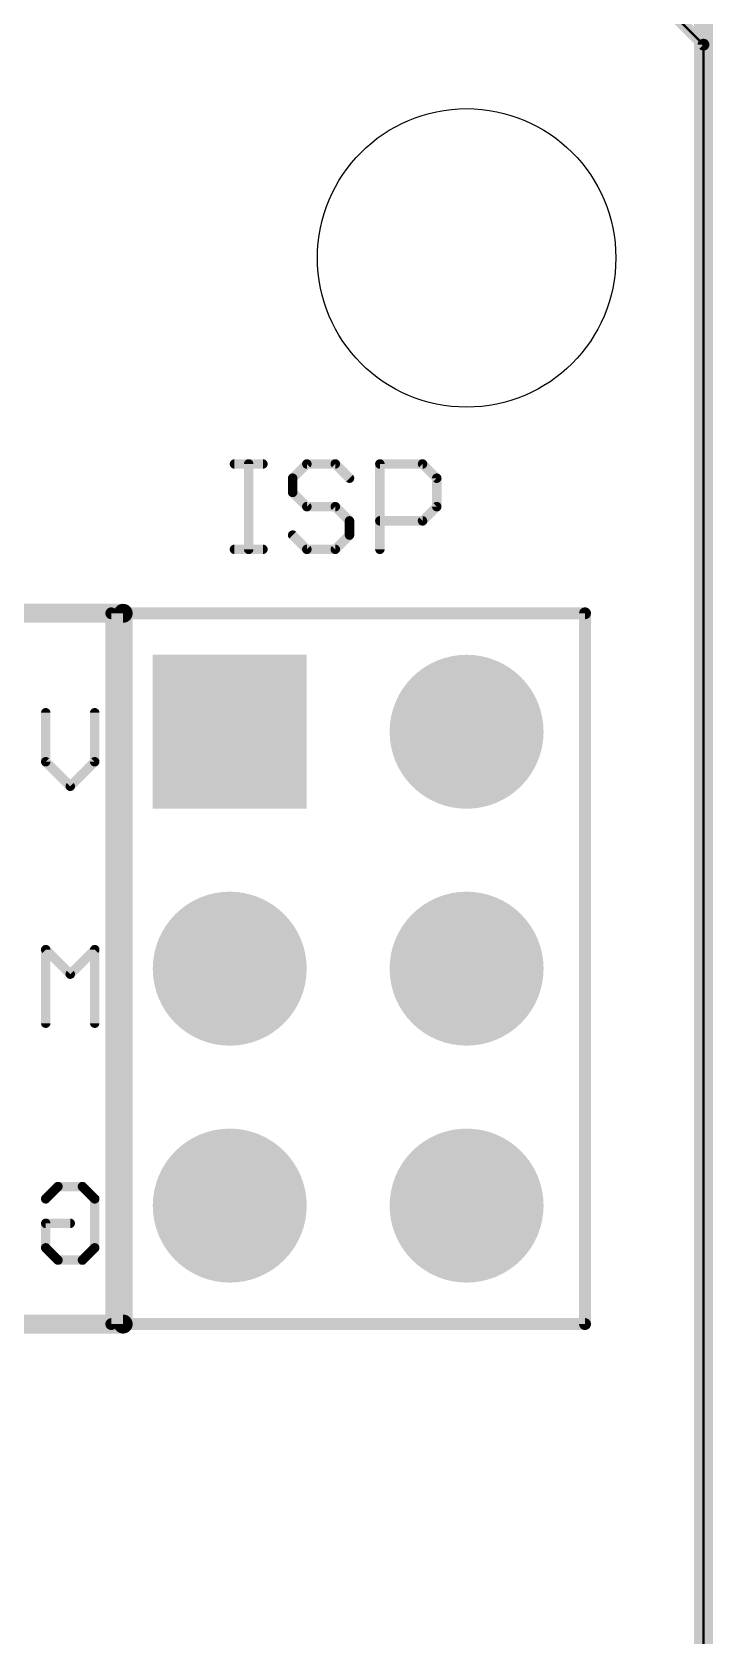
# Model space of a CAD drawing. Extents: x -0.23 to 5.5, y -0.23 to 4.66.
# Drawn here: x 2.417 to 2.704, y 0.818 to 1.495 of the extents above; entities that cross this region are included whole.
import ezdxf

# ---------------------------------------------------------------- set-up
doc = ezdxf.new("R2010")
doc.units = 0
for name, color, linetype in [('1', 14, 'CONTINUOUS'), ('16', 174, 'CONTINUOUS'), ('17', 94, 'CONTINUOUS'), ('20', 214, 'CONTINUOUS'), ('21', 251, 'CONTINUOUS'), ('22', 134, 'CONTINUOUS')]:
    doc.layers.add(name, color=color, linetype=linetype)

# ---------------------------------------------------------------- blocks, each defined once
blk = doc.blocks.new('ROUNDP')
at = {"const_width": 0.5}
blk.add_lwpolyline([(0, -0.25, 1), (0, 0.25, 1), (0, -0.25)], format="xyb", dxfattribs=at)
blk = doc.blocks.new('SQUAREP')
blk.add_solid([(-0.5, -0.5), (0.5, -0.5), (-0.5, 0.5), (0.5, 0.5)])

msp = doc.modelspace()

# ---------------------------------------------------------------- linework, layer by layer
at = {"layer": '1', "const_width": 0.008}
msp.add_lwpolyline([(2.7, 2.1), (2.7, 0.005)], dxfattribs=at)
at = {"layer": '16', "const_width": 0.008}
msp.add_lwpolyline([(2.7, 2.1), (2.7, 0.005)], dxfattribs=at)
at = {"layer": '20', "const_width": 0.001}
for points in [[(2.6, 1.59), (2.7, 1.49)], [(2.7, 1.49), (2.7, 0.2)]]:
    msp.add_lwpolyline(points, dxfattribs=at)
at = {"layer": '20', "const_width": 0.0005}
for points in [[(2.70025, 1.49, 1), (2.69975, 1.49)], [(2.699823, 1.489823, 1), (2.700177, 1.490177)]]:
    msp.add_lwpolyline(points, format="xyb", dxfattribs=at)
at = {"layer": '20'}
msp.add_circle((2.6, 1.4), 0.063, dxfattribs=at)
at = {"layer": '21'}
for points, const_width in [([(2.6, 1.59), (2.7, 1.49)], 0.005), ([(2.7, 1.49), (2.7, 0.2)], 0.005), ([(2.502, 1.313031), (2.51401, 1.313031)], 0.004), ([(2.508005, 1.277), (2.508005, 1.313031)], 0.004), ([(2.532559, 1.313031), (2.526554, 1.307026)], 0.004), ([(2.54457, 1.313031), (2.532559, 1.313031)], 0.004), ([(2.550575, 1.307026), (2.54457, 1.313031)], 0.004), ([(2.563386, 1.277), (2.563386, 1.313031)], 0.004), ([(2.563386, 1.313031), (2.581401, 1.313031)], 0.004), ([(2.581401, 1.313031), (2.587406, 1.307026)], 0.004), ([(2.526554, 1.307026), (2.526554, 1.30102)], 0.004), ([(2.587406, 1.307026), (2.587406, 1.295015)], 0.004), ([(2.526554, 1.30102), (2.532559, 1.295015)], 0.004), ([(2.532559, 1.295015), (2.54457, 1.295015)], 0.004), ([(2.54457, 1.295015), (2.550575, 1.28901)], 0.004), ([(2.587406, 1.295015), (2.581401, 1.28901)], 0.004), ([(2.550575, 1.28901), (2.550575, 1.283005)], 0.004), ([(2.581401, 1.28901), (2.563386, 1.28901)], 0.004), ([(2.532559, 1.277), (2.526554, 1.283005)], 0.004), ([(2.550575, 1.283005), (2.54457, 1.277)], 0.004), ([(2.502, 1.277), (2.51401, 1.277)], 0.004), ([(2.54457, 1.277), (2.532559, 1.277)], 0.004), ([(2.45, 1.25), (2.65, 1.25)], 0.005), ([(2.45, 0.95), (2.45, 1.25)], 0.005), ([(2.65, 1.25), (2.65, 0.95)], 0.005), ([(2.65, 0.95), (2.45, 0.95)], 0.005)]:
    msp.add_lwpolyline(points, dxfattribs=dict(at, const_width=const_width))
for points, const_width in [([(2.70125, 1.49, 1), (2.69875, 1.49)], 0.0025), ([(2.699116, 1.489116, 1), (2.700884, 1.490884)], 0.0025), ([(2.502, 1.314031, 1), (2.502, 1.312031)], 0.002), ([(2.509005, 1.313031, 1), (2.507005, 1.313031)], 0.002), ([(2.51401, 1.312031, 1), (2.51401, 1.314031)], 0.002), ([(2.532559, 1.314031, 1), (2.532559, 1.312031)], 0.002), ([(2.533266, 1.312324, 1), (2.531852, 1.313738)], 0.002), ([(2.545277, 1.313738, 1), (2.543863, 1.312324)], 0.002), ([(2.54457, 1.312031, 1), (2.54457, 1.314031)], 0.002), ([(2.564386, 1.313031, 1), (2.562386, 1.313031)], 0.002), ([(2.563386, 1.314031, 1), (2.563386, 1.312031)], 0.002), ([(2.582108, 1.313738, 1), (2.580694, 1.312324)], 0.002), ([(2.581401, 1.312031, 1), (2.581401, 1.314031)], 0.002), ([(2.527554, 1.307026, 1), (2.525554, 1.307026)], 0.002), ([(2.525847, 1.307733, 1), (2.527261, 1.306318)], 0.002), ([(2.549868, 1.306318, 1), (2.551282, 1.307733)], 0.002), ([(2.588406, 1.307026, 1), (2.586406, 1.307026)], 0.002), ([(2.586699, 1.306318, 1), (2.588113, 1.307733)], 0.002), ([(2.527261, 1.301728, 1), (2.525847, 1.300313)], 0.002), ([(2.525554, 1.30102, 1), (2.527554, 1.30102)], 0.002), ([(2.532559, 1.296015, 1), (2.532559, 1.294015)], 0.002), ([(2.531852, 1.294308, 1), (2.533266, 1.295722)], 0.002), ([(2.545277, 1.295722, 1), (2.543863, 1.294308)], 0.002), ([(2.54457, 1.294015, 1), (2.54457, 1.296015)], 0.002), ([(2.586406, 1.295015, 1), (2.588406, 1.295015)], 0.002), ([(2.588113, 1.294308, 1), (2.586699, 1.295722)], 0.002), ([(2.551575, 1.28901, 1), (2.549575, 1.28901)], 0.002), ([(2.549868, 1.288303, 1), (2.551282, 1.289717)], 0.002), ([(2.563386, 1.29001, 1), (2.563386, 1.28801)], 0.002), ([(2.580694, 1.289717, 1), (2.582108, 1.288303)], 0.002), ([(2.581401, 1.28801, 1), (2.581401, 1.29001)], 0.002), ([(2.527261, 1.283712, 1), (2.525847, 1.282298)], 0.002), ([(2.549575, 1.283005, 1), (2.551575, 1.283005)], 0.002), ([(2.551282, 1.282298, 1), (2.549868, 1.283712)], 0.002), ([(2.502, 1.278, 1), (2.502, 1.276)], 0.002), ([(2.507005, 1.277, 1), (2.509005, 1.277)], 0.002), ([(2.51401, 1.276, 1), (2.51401, 1.278)], 0.002), ([(2.532559, 1.278, 1), (2.532559, 1.276)], 0.002), ([(2.531852, 1.276293, 1), (2.533266, 1.277707)], 0.002), ([(2.543863, 1.277707, 1), (2.545277, 1.276293)], 0.002), ([(2.54457, 1.276, 1), (2.54457, 1.278)], 0.002), ([(2.562386, 1.277, 1), (2.564386, 1.277)], 0.002), ([(2.45, 1.25125, 1), (2.45, 1.24875)], 0.0025), ([(2.45125, 1.25, 1), (2.44875, 1.25)], 0.0025), ([(2.65125, 1.25, 1), (2.64875, 1.25)], 0.0025), ([(2.65, 1.24875, 1), (2.65, 1.25125)], 0.0025), ([(2.45, 0.95125, 1), (2.45, 0.94875)], 0.0025), ([(2.44875, 0.95, 1), (2.45125, 0.95)], 0.0025), ([(2.64875, 0.95, 1), (2.65125, 0.95)], 0.0025), ([(2.65, 0.94875, 1), (2.65, 0.95125)], 0.0025)]:
    msp.add_lwpolyline(points, format="xyb", dxfattribs=dict(at, const_width=const_width))
at = {"layer": '22'}
for points, const_width in [([(2.455, 1.25), (2.325, 1.25)], 0.008), ([(2.455, 0.95), (2.455, 1.25)], 0.008), ([(2.422316, 1.187342), (2.422316, 1.208026)], 0.004), ([(2.443, 1.208026), (2.443, 1.187342)], 0.004), ([(2.432658, 1.177), (2.422316, 1.187342)], 0.004), ([(2.443, 1.187342), (2.432658, 1.177)], 0.004), ([(2.432658, 1.097684), (2.422316, 1.108026)], 0.004), ([(2.422316, 1.108026), (2.422316, 1.077)], 0.004), ([(2.443, 1.108026), (2.432658, 1.097684)], 0.004), ([(2.443, 1.077), (2.443, 1.108026)], 0.004), ([(2.422316, 1.002855), (2.427487, 1.008026)], 0.004), ([(2.427487, 1.008026), (2.437829, 1.008026)], 0.004), ([(2.437829, 1.008026), (2.443, 1.002855)], 0.004), ([(2.443, 1.002855), (2.443, 0.982171)], 0.004), ([(2.422316, 0.982171), (2.422316, 0.992513)], 0.004), ([(2.422316, 0.992513), (2.432658, 0.992513)], 0.004), ([(2.427487, 0.977), (2.422316, 0.982171)], 0.004), ([(2.443, 0.982171), (2.437829, 0.977)], 0.004), ([(2.437829, 0.977), (2.427487, 0.977)], 0.004), ([(2.325, 0.95), (2.455, 0.95)], 0.008)]:
    msp.add_lwpolyline(points, dxfattribs=dict(at, const_width=const_width))
for points, const_width in [([(2.457, 1.25, 1), (2.453, 1.25)], 0.004), ([(2.455, 1.248, 1), (2.455, 1.252)], 0.004), ([(2.423316, 1.208026, 1), (2.421316, 1.208026)], 0.002), ([(2.444, 1.208026, 1), (2.442, 1.208026)], 0.002), ([(2.423023, 1.188049, 1), (2.421609, 1.186635)], 0.002), ([(2.421316, 1.187342, 1), (2.423316, 1.187342)], 0.002), ([(2.442, 1.187342, 1), (2.444, 1.187342)], 0.002), ([(2.443707, 1.186635, 1), (2.442293, 1.188049)], 0.002), ([(2.431951, 1.177707, 1), (2.433365, 1.176293)], 0.002), ([(2.431951, 1.176293, 1), (2.433365, 1.177707)], 0.002), ([(2.423023, 1.108734, 1), (2.421609, 1.107319)], 0.002), ([(2.423316, 1.108026, 1), (2.421316, 1.108026)], 0.002), ([(2.444, 1.108026, 1), (2.442, 1.108026)], 0.002), ([(2.443707, 1.107319, 1), (2.442293, 1.108734)], 0.002), ([(2.431951, 1.098391, 1), (2.433365, 1.096977)], 0.002), ([(2.431951, 1.096977, 1), (2.433365, 1.098391)], 0.002), ([(2.421316, 1.077, 1), (2.423316, 1.077)], 0.002), ([(2.442, 1.077, 1), (2.444, 1.077)], 0.002), ([(2.427487, 1.009026, 1), (2.427487, 1.007026)], 0.002), ([(2.428194, 1.007319, 1), (2.42678, 1.008734)], 0.002), ([(2.438536, 1.008734, 1), (2.437122, 1.007319)], 0.002), ([(2.437829, 1.007026, 1), (2.437829, 1.009026)], 0.002), ([(2.421609, 1.003562, 1), (2.423023, 1.002148)], 0.002), ([(2.444, 1.002855, 1), (2.442, 1.002855)], 0.002), ([(2.442293, 1.002148, 1), (2.443707, 1.003562)], 0.002), ([(2.423316, 0.992513, 1), (2.421316, 0.992513)], 0.002), ([(2.422316, 0.993513, 1), (2.422316, 0.991513)], 0.002), ([(2.432658, 0.991513, 1), (2.432658, 0.993513)], 0.002), ([(2.423023, 0.982878, 1), (2.421609, 0.981464)], 0.002), ([(2.421316, 0.982171, 1), (2.423316, 0.982171)], 0.002), ([(2.442, 0.982171, 1), (2.444, 0.982171)], 0.002), ([(2.443707, 0.981464, 1), (2.442293, 0.982878)], 0.002), ([(2.427487, 0.978, 1), (2.427487, 0.976)], 0.002), ([(2.42678, 0.976293, 1), (2.428194, 0.977707)], 0.002), ([(2.437122, 0.977707, 1), (2.438536, 0.976293)], 0.002), ([(2.437829, 0.976, 1), (2.437829, 0.978)], 0.002), ([(2.453, 0.95, 1), (2.457, 0.95)], 0.004), ([(2.455, 0.948, 1), (2.455, 0.952)], 0.004)]:
    msp.add_lwpolyline(points, format="xyb", dxfattribs=dict(at, const_width=const_width))

# ---------------------------------------------------------------- block references
at = {"layer": '17', "xscale": 0.065, "yscale": 0.065}
for name, p in [('SQUAREP', (2.5, 1.2)), ('SQUAREP', (2.5, 1.2)), ('ROUNDP', (2.6, 1.2)), ('ROUNDP', (2.6, 1.2)), ('ROUNDP', (2.5, 1.1)), ('ROUNDP', (2.5, 1.1)), ('ROUNDP', (2.6, 1.1)), ('ROUNDP', (2.6, 1.1)), ('ROUNDP', (2.5, 1)), ('ROUNDP', (2.5, 1)), ('ROUNDP', (2.6, 1)), ('ROUNDP', (2.6, 1))]:
    msp.add_blockref(name, p, dxfattribs=at)

doc.saveas('drawing.dxf')
